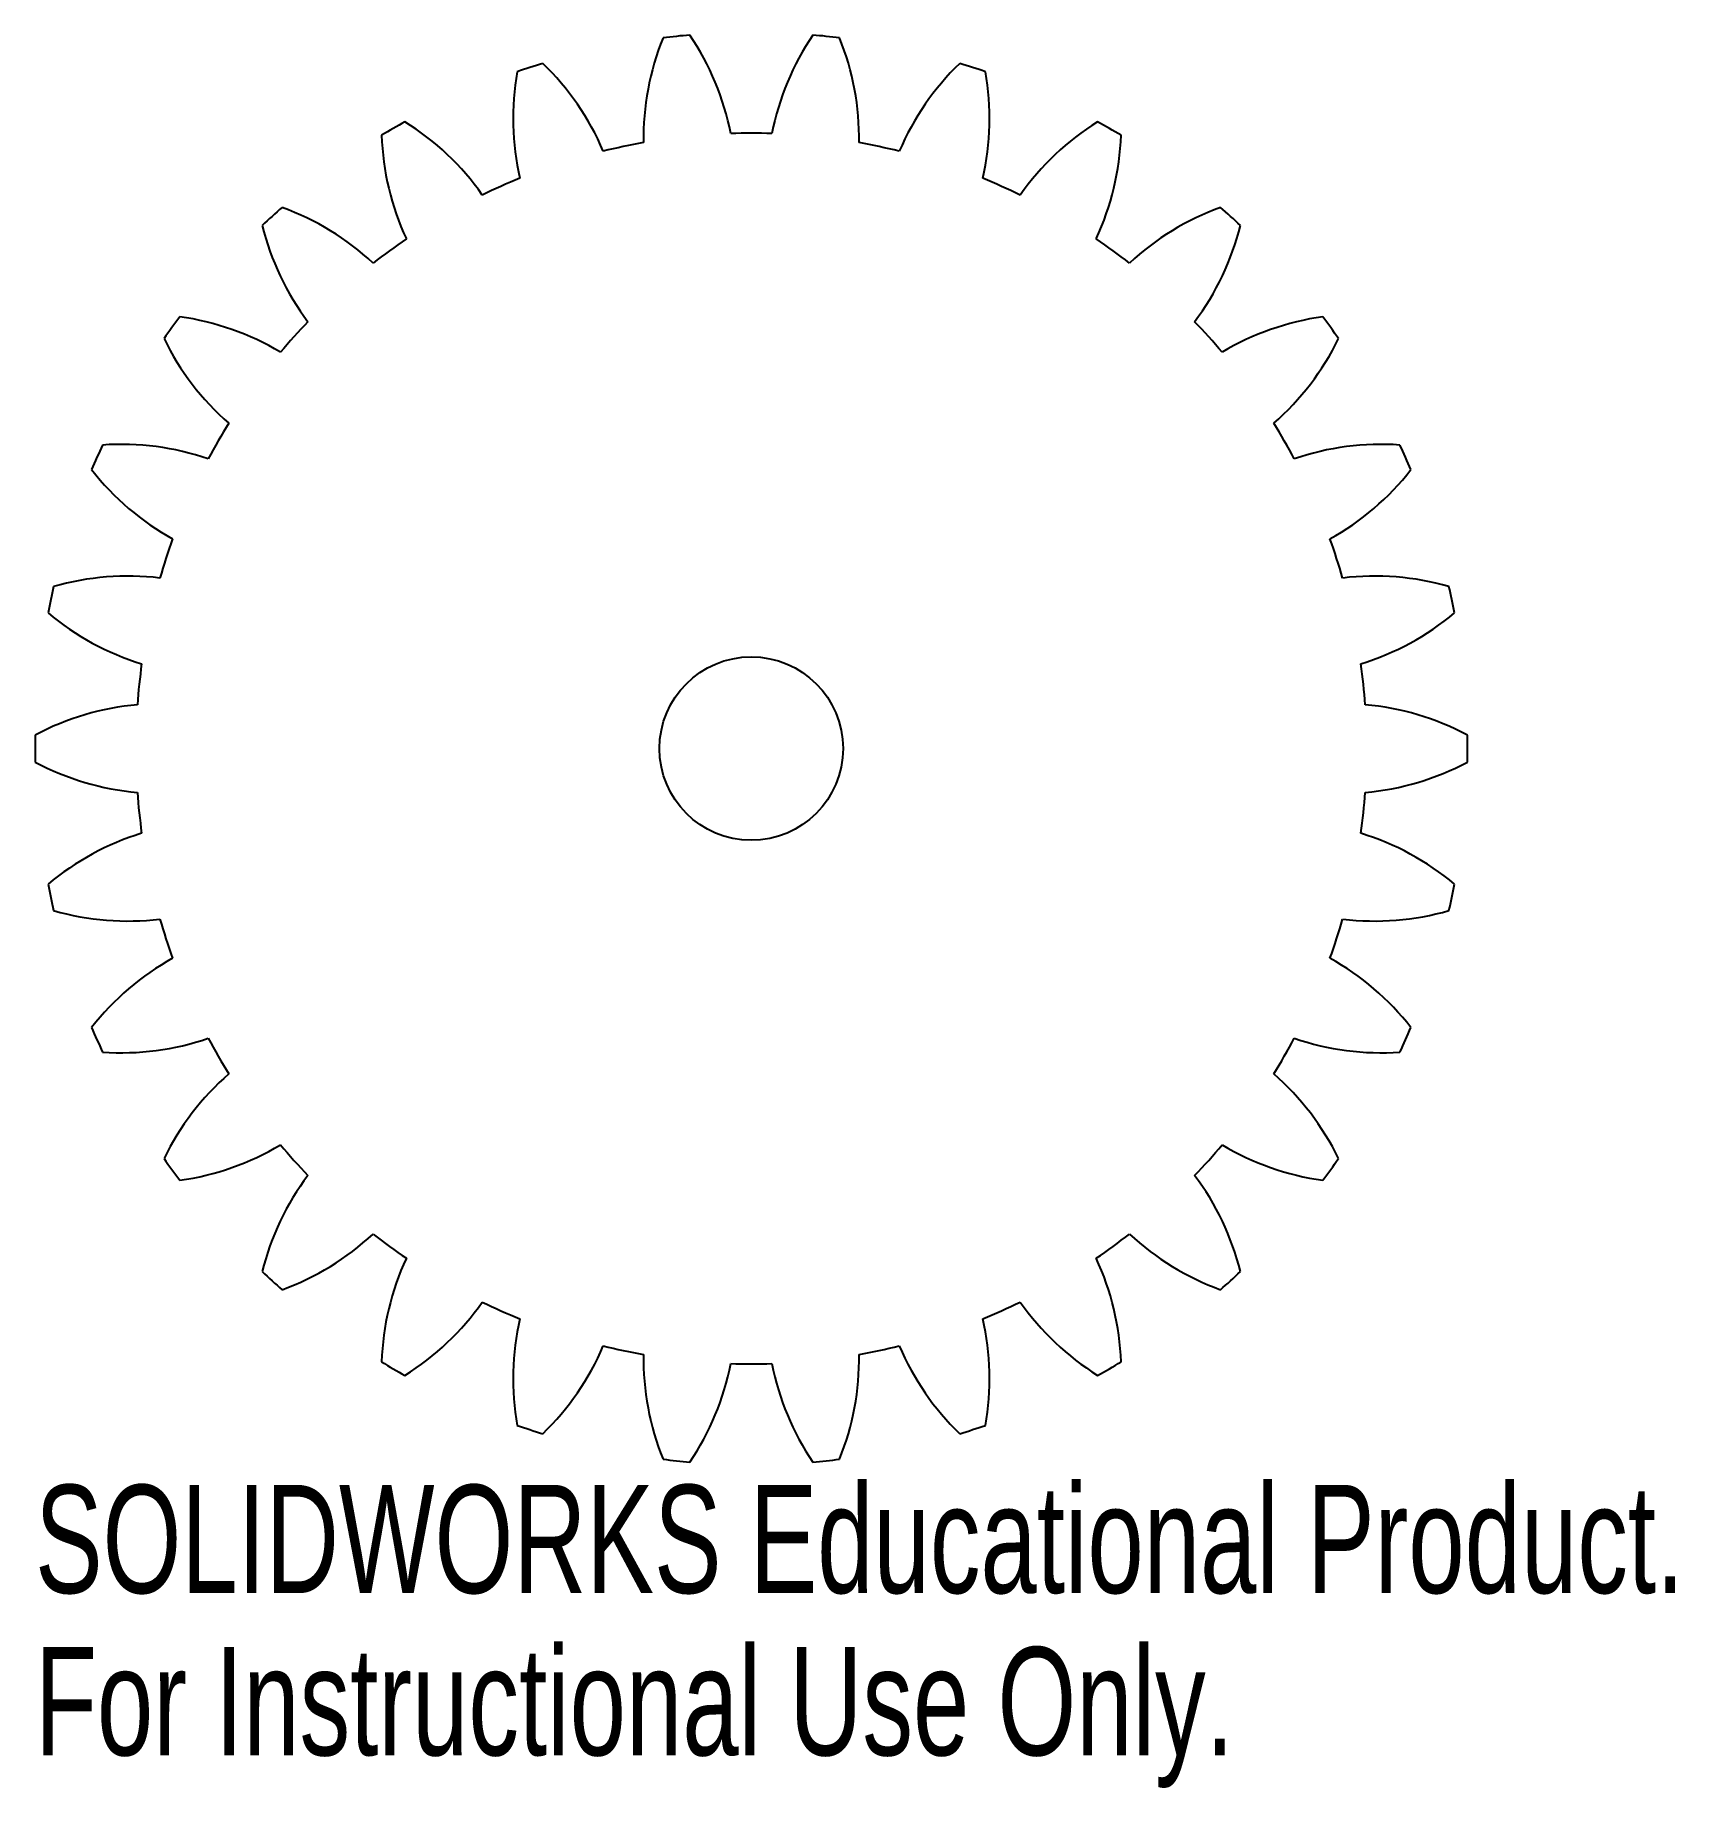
# Model space of a CAD drawing. Header units: millimetres. Extents: x -32 to 41.3, y -46.4 to 31.9.
import ezdxf

# ---------------------------------------------------------------- set-up
doc = ezdxf.new("R2010")
doc.units = ezdxf.units.MM
doc.styles.add('SLDTEXTSTYLE0', font='TXT', dxfattribs={"width": 0.7})

msp = doc.modelspace()

# ---------------------------------------------------------------- linework, layer by layer
at = {"color": 7, "linetype": 'Continuous', "lineweight": 25}
msp.add_circle((0, 0), 4.1, dxfattribs=at)
for centre, radius, start, end in [((7.183, 27.26), 12, 157.99742, 180.88955), ((0, 0), 32, 94.92184, 97.07816), ((-12.694, 25.171), 12, 11.11045, 34.00258), ((12.694, 25.171), 12, 145.99742, 168.88955), ((0, 0), 32, 82.92184, 85.07816), ((-7.183, 27.26), 12, 359.11045, 22.00258), ((0, 0), 32, 106.92184, 109.07816), ((-17.65, 21.982), 12, 23.11045, 46.00258), ((17.65, 21.982), 12, 133.99742, 156.88955), ((0, 0), 32, 70.92184, 73.07816), ((1.358, 28.158), 12, 169.99742, 192.88955), ((-1.358, 28.158), 12, 347.11045, 10.00258), ((0, 0), 32, 118.92184, 121.07816), ((-21.834, 17.832), 12, 35.11045, 58.00258), ((0, 0), 27.499, 88.08579, 91.91421), ((21.834, 17.832), 12, 121.99742, 144.88955), ((0, 0), 32, 58.92184, 61.07816), ((-4.526, 27.825), 12, 181.99742, 204.88955), ((0, 0), 27.499, 100.08579, 103.91421), ((0, 0), 27.499, 76.08579, 79.91421), ((4.526, 27.825), 12, 335.11045, 358.00258), ((0, 0), 27.499, 112.08579, 115.91421), ((0, 0), 27.499, 64.08579, 67.91421), ((0, 0), 32, 130.92184, 133.07816), ((-25.065, 12.903), 12, 47.11045, 70.00258), ((25.065, 12.903), 12, 109.99742, 132.88955), ((0, 0), 32, 46.92184, 49.07816), ((-10.212, 26.276), 12, 193.99742, 216.88955), ((0, 0), 27.499, 124.08579, 127.91421), ((0, 0), 27.499, 52.08579, 55.91421), ((10.212, 26.276), 12, 323.11045, 346.00258), ((0, 0), 32, 142.92184, 145.07816), ((-27.2, 7.41), 12, 59.11045, 82.00258), ((0, 0), 27.499, 136.08579, 139.91421), ((0, 0), 27.499, 40.08579, 43.91421), ((27.2, 7.41), 12, 97.99742, 120.88955), ((0, 0), 32, 34.92184, 37.07816), ((-15.452, 23.579), 12, 205.99742, 228.88955), ((15.452, 23.579), 12, 311.11045, 334.00258), ((0, 0), 27.499, 148.08579, 151.91421), ((0, 0), 27.499, 28.08579, 31.91421), ((0, 0), 32, 154.92184, 157.07816), ((-28.146, 1.593), 12, 71.11045, 94.00258), ((28.146, 1.593), 12, 85.99742, 108.88955), ((0, 0), 32, 22.92184, 25.07816), ((-20.017, 19.851), 12, 217.99742, 240.88955), ((20.017, 19.851), 12, 299.11045, 322.00258), ((0, 0), 27.499, 160.08579, 163.91421), ((0, 0), 27.499, 16.08579, 19.91421), ((0, 0), 32, 166.92184, 169.07816), ((-27.862, -4.294), 12, 83.11045, 106.00258), ((27.862, -4.294), 12, 73.99742, 96.88955), ((0, 0), 32, 10.92184, 13.07816), ((-23.707, 15.255), 12, 229.99742, 252.88955), ((23.707, 15.255), 12, 287.11045, 310.00258), ((0, 0), 27.499, 172.08579, 175.91421), ((0, 0), 27.499, 4.08579, 7.91421), ((-26.36, -9.993), 12, 95.11045, 118.00258), ((26.36, -9.993), 12, 61.99742, 84.88955), ((0, 0), 32, 178.92184, 181.07816), ((0, 0), 32, 358.92184, 1.07816), ((-26.36, 9.993), 12, 241.99742, 264.88955), ((26.36, 9.993), 12, 275.11045, 298.00258), ((0, 0), 27.499, 184.08579, 187.91421), ((0, 0), 27.499, 352.08579, 355.91421), ((-23.707, -15.255), 12, 107.11045, 130.00258), ((23.707, -15.255), 12, 49.99742, 72.88955), ((0, 0), 32, 190.92184, 193.07816), ((0, 0), 32, 346.92184, 349.07816), ((-27.862, 4.294), 12, 253.99742, 276.88955), ((0, 0), 27.499, 196.08579, 199.91421), ((0, 0), 27.499, 340.08579, 343.91421), ((27.862, 4.294), 12, 263.11045, 286.00258), ((-20.017, -19.851), 12, 119.11045, 142.00258), ((20.017, -19.851), 12, 37.99742, 60.88955), ((0, 0), 32, 202.92184, 205.07816), ((0, 0), 32, 334.92184, 337.07816), ((-28.146, -1.593), 12, 265.99742, 288.88955), ((0, 0), 27.499, 208.08579, 211.91421), ((0, 0), 27.499, 328.08579, 331.91421), ((28.146, -1.593), 12, 251.11045, 274.00258), ((-15.452, -23.579), 12, 131.11045, 154.00258), ((15.452, -23.579), 12, 25.99742, 48.88955), ((-27.2, -7.41), 12, 277.99742, 300.88955), ((0, 0), 27.499, 220.08579, 223.91421), ((0, 0), 27.499, 316.08579, 319.91421), ((27.2, -7.41), 12, 239.11045, 262.00258), ((0, 0), 32, 214.92184, 217.07816), ((0, 0), 32, 322.92184, 325.07816), ((-10.212, -26.276), 12, 143.11045, 166.00258), ((10.212, -26.276), 12, 13.99742, 36.88955), ((-25.065, -12.903), 12, 289.99742, 312.88955), ((0, 0), 27.499, 232.08579, 235.91421), ((0, 0), 27.499, 304.08579, 307.91421), ((25.065, -12.903), 12, 227.11045, 250.00258), ((0, 0), 32, 226.92184, 229.07816), ((-4.526, -27.825), 12, 155.11045, 178.00258), ((4.526, -27.825), 12, 1.99742, 24.88955), ((0, 0), 32, 310.92184, 313.07816), ((-21.834, -17.832), 12, 301.99742, 324.88955), ((0, 0), 27.499, 244.08579, 247.91421), ((0, 0), 27.499, 292.08579, 295.91421), ((21.834, -17.832), 12, 215.11045, 238.00258), ((1.358, -28.158), 12, 167.11045, 190.00258), ((-1.358, -28.158), 12, 349.99742, 12.88955), ((0, 0), 32, 238.92184, 241.07816), ((-17.65, -21.982), 12, 313.99742, 336.88955), ((0, 0), 27.499, 256.08579, 259.91421), ((7.183, -27.26), 12, 179.11045, 202.00258), ((-7.183, -27.26), 12, 337.99742, 0.88955), ((0, 0), 27.499, 280.08579, 283.91421), ((17.65, -21.982), 12, 203.11045, 226.00258), ((0, 0), 32, 298.92184, 301.07816), ((-12.694, -25.171), 12, 325.99742, 348.88955), ((0, 0), 27.499, 268.08579, 271.91421), ((12.694, -25.171), 12, 191.11045, 214.00258), ((0, 0), 32, 250.92184, 253.07816), ((0, 0), 32, 286.92184, 289.07816), ((0, 0), 32, 262.92184, 265.07816), ((0, 0), 32, 274.92184, 277.07816)]:
    msp.add_arc(centre, radius, start, end, dxfattribs=at)

# ---------------------------------------------------------------- texts
at = {"color": 7, "linetype": 'Continuous', "char_height": 4.83362, "attachment_point": 1, "style": 'SLDTEXTSTYLE0'}
for s, insert in [('SOLIDWORKS Educational Product.', (-32, -32.902)), ('For Instructional Use Only.', (-32, -40.152))]:
    msp.add_mtext(s, dxfattribs=dict(at, insert=insert))

doc.saveas('drawing.dxf')
